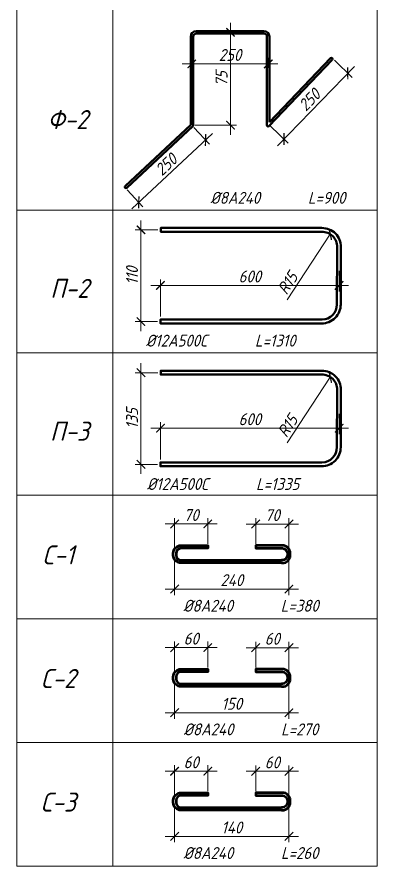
# Model space of a CAD drawing. Header units: millimetres. Extents: x 504091 to 2165846, y 135022 to 442887.
# Drawn here: x 1349165 to 1349921, y 209440 to 211223 of the extents above; entities that cross this region are included whole.
import ezdxf

# ---------------------------------------------------------------- set-up
doc = ezdxf.new("R2010")
doc.units = ezdxf.units.MM
doc.layers.get('Defpoints').update_dxf_attribs({"color": 255})
for name, color, linetype, lineweight in [('!_КР_Размеры', 7, 'Continuous', 9), ('Арматура 12', 26, 'Continuous', 50), ('КР_арматура 16', 224, 'Continuous', 50), ('КР_арматура 8', 232, 'Continuous', 50), ('Размеры (линейные)', 154, 'Continuous', 9), ('Размеры КР', 164, 'Continuous', 9)]:
    doc.layers.add(name, color=color, linetype=linetype, lineweight=lineweight)
doc.styles.add('GOST 2.304_new', font='isocpeur.ttf', dxfattribs={"width": 0.9, "oblique": 15})
doc.dimstyles.new('SPDS 1_10', dxfattribs={"dimscale": 10, "dimtxt": 2.5, "dimasz": 1.77, "dimexe": 1.25, "dimexo": 0.625, "dimtad": 1, "dimdec": 0, "dimrnd": 0.001, "dimtxsty": 'GOST 2.304_new', "dimblk": 'ARCHTICK', "dimcen": 2.5, "dimdle": 2, "dimclrt": 256, "dimadec": 0, "dimazin": 2, "dimtfac": 0.75, "dimtdec": 0, "dimtmove": 1, "dimatfit": 3, "dimfxl": 0, "dimtolj": 1, "dimlwd": 9, "dimlwe": 9, "dimarcsym": 0})

# ---------------------------------------------------------------- blocks, each defined once
blk = doc.blocks.new('_ArchTick')
at = {"color": 0, "linetype": 'ByBlock', "const_width": 0.15}
blk.add_lwpolyline([(-0.5, -0.5), (0.5, 0.5)], dxfattribs=at)
blk = doc.blocks.new('*D3279')
at = {"layer": 'Defpoints', "color": 0, "lineweight": 20, "ltscale": 100, "transparency": 16777216}
for p in [(1349601.4, 211190.6), (1349613.5, 211190.6), (1349532.4, 210995.7)]:
    blk.add_point(p, dxfattribs=at)
at = {"layer": 'Размеры (линейные)', "color": 0, "lineweight": 9, "ltscale": 100, "transparency": 16777216}
for p, q in [((1349613.5, 210975.7), (1349613.5, 211210.6)), ((1349607.6, 211190.6), (1349626, 211190.6)), ((1349538.7, 210995.7), (1349626, 210995.7))]:
    blk.add_line(p, q, dxfattribs=at)
at = {"layer": 'Размеры (линейные)', "color": 0, "lineweight": 9, "ltscale": 100, "transparency": 16777216, "xscale": 17.7, "yscale": 17.7, "zscale": 17.7}
for p, rotation in [((1349613.5, 211190.6), 90), ((1349613.5, 210995.7), 270)]:
    blk.add_blockref('_ArchTick', p, dxfattribs=dict(at, rotation=rotation))
at = {"layer": 'Размеры (линейные)', "ltscale": 100, "transparency": 16777216, "insert": (1349594.7, 211093.2), "char_height": 25, "attachment_point": 5, "rotation": 90, "style": 'GOST 2.304_new'}
blk.add_mtext('\\A1;75', dxfattribs=at)
blk = doc.blocks.new('*D3280')
at = {"layer": 'Defpoints', "color": 0, "lineweight": 20, "ltscale": 100, "transparency": 16777216}
for p in [(1349827, 211136.4), (1349859.6, 211104.8), (1349693.1, 210998.3)]:
    blk.add_point(p, dxfattribs=at)
at = {"layer": 'Размеры (линейные)', "color": 0, "lineweight": 9, "ltscale": 100, "transparency": 16777216}
for p, q in [((1349831.5, 211132), (1349868.6, 211096.1)), ((1349711.8, 210952.4), (1349873.5, 211119.1)), ((1349697.6, 210994), (1349734.7, 210958))]:
    blk.add_line(p, q, dxfattribs=at)
at = {"layer": 'Размеры (линейные)', "color": 0, "lineweight": 9, "ltscale": 100, "transparency": 16777216, "xscale": 17.7, "yscale": 17.7, "zscale": 17.7}
for p, rotation in [((1349859.6, 211104.8), 45.8853463330187), ((1349725.7, 210966.7), 225.8853463330187)]:
    blk.add_blockref('_ArchTick', p, dxfattribs=dict(at, rotation=rotation))
at = {"layer": 'Размеры (линейные)', "ltscale": 100, "transparency": 16777216, "insert": (1349779.2, 211048.8), "char_height": 25, "attachment_point": 5, "rotation": 45.8853, "style": 'GOST 2.304_new'}
blk.add_mtext('\\A1;250', dxfattribs=at)
blk = doc.blocks.new('*D3281')
at = {"layer": 'Defpoints', "color": 0, "lineweight": 20, "ltscale": 100, "transparency": 16777216}
for p in [(1349532.4, 210995.7), (1349561.2, 210964.9), (1349392, 210864.5)]:
    blk.add_point(p, dxfattribs=at)
at = {"layer": 'Размеры (линейные)', "color": 0, "lineweight": 9, "ltscale": 100, "transparency": 16777216}
for p, q in [((1349536.7, 210991.1), (1349569.7, 210955.8)), ((1349406.1, 210820), (1349575.8, 210978.6)), ((1349396.3, 210859.9), (1349429.3, 210824.5))]:
    blk.add_line(p, q, dxfattribs=at)
at = {"layer": 'Размеры (линейные)', "color": 0, "lineweight": 9, "ltscale": 100, "transparency": 16777216, "xscale": 17.7, "yscale": 17.7, "zscale": 17.7}
for p, rotation in [((1349561.2, 210964.9), 43.06238409189598), ((1349420.8, 210833.7), 223.062384091896)]:
    blk.add_blockref('_ArchTick', p, dxfattribs=dict(at, rotation=rotation))
at = {"layer": 'Размеры (линейные)', "ltscale": 100, "transparency": 16777216, "insert": (1349478.2, 210913), "char_height": 25, "attachment_point": 5, "rotation": 43.0624, "style": 'GOST 2.304_new'}
blk.add_mtext('\\A1;250', dxfattribs=at)
blk = doc.blocks.new('*D3282')
at = {"layer": 'Defpoints', "color": 0, "lineweight": 20, "ltscale": 100, "transparency": 16777216}
for p in [(1349692.8, 211124.4), (1349532.2, 211109.8), (1349692.8, 211109.8)]:
    blk.add_point(p, dxfattribs=at)
at = {"layer": 'Размеры (линейные)', "color": 0, "lineweight": 9, "ltscale": 100, "transparency": 16777216}
for p, q in [((1349532.2, 211116), (1349532.2, 211136.9)), ((1349692.8, 211116), (1349692.8, 211136.9)), ((1349512.2, 211124.4), (1349712.8, 211124.4))]:
    blk.add_line(p, q, dxfattribs=at)
at = {"layer": 'Размеры (линейные)', "color": 0, "lineweight": 9, "ltscale": 100, "transparency": 16777216, "xscale": 17.7, "yscale": 17.7, "zscale": 17.7, "rotation": 180}
blk.add_blockref('_ArchTick', (1349532.2, 211124.4), dxfattribs=at)
at = {"layer": 'Размеры (линейные)', "color": 0, "lineweight": 9, "ltscale": 100, "transparency": 16777216, "xscale": 17.7, "yscale": 17.7, "zscale": 17.7}
blk.add_blockref('_ArchTick', (1349692.8, 211124.4), dxfattribs=at)
at = {"layer": 'Размеры (линейные)', "ltscale": 100, "transparency": 16777216, "insert": (1349612.5, 211143.2), "char_height": 25, "attachment_point": 5, "style": 'GOST 2.304_new'}
blk.add_mtext('\\A1;250', dxfattribs=at)
blk = doc.blocks.new('*D3283')
at = {"layer": 'Defpoints', "color": 0, "lineweight": 20, "ltscale": 100, "transparency": 16777216}
for p in [(1349841.5, 210696.1), (1349841.5, 210659.4), (1349466.4, 210587.5)]:
    blk.add_point(p, dxfattribs=at)
at = {"layer": 'Размеры (линейные)', "color": 0, "lineweight": 9, "ltscale": 100, "transparency": 16777216}
for p, q in [((1349841.5, 210689.8), (1349841.5, 210646.9)), ((1349466.4, 210593.8), (1349466.4, 210671.9)), ((1349446.4, 210659.4), (1349861.5, 210659.4))]:
    blk.add_line(p, q, dxfattribs=at)
at = {"layer": 'Размеры (линейные)', "color": 0, "lineweight": 9, "ltscale": 100, "transparency": 16777216, "xscale": 17.7, "yscale": 17.7, "zscale": 17.7, "rotation": 180}
blk.add_blockref('_ArchTick', (1349466.4, 210659.4), dxfattribs=at)
at = {"layer": 'Размеры (линейные)', "color": 0, "lineweight": 9, "ltscale": 100, "transparency": 16777216, "xscale": 17.7, "yscale": 17.7, "zscale": 17.7}
blk.add_blockref('_ArchTick', (1349841.5, 210659.4), dxfattribs=at)
at = {"layer": 'Размеры (линейные)', "ltscale": 100, "transparency": 16777216, "insert": (1349654, 210678.2), "char_height": 25, "attachment_point": 5, "style": 'GOST 2.304_new'}
blk.add_mtext('\\A1;600', dxfattribs=at)
blk = doc.blocks.new('*D3284')
at = {"layer": 'Defpoints', "color": 0, "lineweight": 20, "ltscale": 100, "transparency": 16777216}
for p in [(1349466.9, 210776), (1349425.5, 210583.5), (1349466.4, 210583.5)]:
    blk.add_point(p, dxfattribs=at)
at = {"layer": 'Размеры (линейные)', "color": 0, "lineweight": 9, "ltscale": 100, "transparency": 16777216}
for p, q in [((1349425.5, 210796), (1349425.5, 210563.5)), ((1349460.7, 210776), (1349413, 210776)), ((1349460.2, 210583.5), (1349413, 210583.5))]:
    blk.add_line(p, q, dxfattribs=at)
at = {"layer": 'Размеры (линейные)', "color": 0, "lineweight": 9, "ltscale": 100, "transparency": 16777216, "xscale": 17.7, "yscale": 17.7, "zscale": 17.7}
for p, rotation in [((1349425.5, 210776), 90), ((1349425.5, 210583.5), 270)]:
    blk.add_blockref('_ArchTick', p, dxfattribs=dict(at, rotation=rotation))
at = {"layer": 'Размеры (линейные)', "ltscale": 100, "transparency": 16777216, "insert": (1349406.7, 210679.8), "char_height": 25, "attachment_point": 5, "rotation": 90, "style": 'GOST 2.304_new'}
blk.add_mtext('\\A1;110', dxfattribs=at)
blk = doc.blocks.new('*D3285')
at = {"layer": 'Defpoints', "color": 0, "lineweight": 20, "ltscale": 100, "transparency": 16777216}
for p in [(1349823, 210766.8), (1349805.4, 210740)]:
    blk.add_point(p, dxfattribs=at)
at = {"layer": 'Размеры (линейные)', "color": 0, "lineweight": 9, "ltscale": 100, "transparency": 16777216}
blk.add_line((1349732.7, 210628.8), (1349823, 210766.8), dxfattribs=at)
at = {"layer": 'Размеры (линейные)', "color": 0, "lineweight": 9, "ltscale": 100, "transparency": 16777216, "xscale": 17.7, "yscale": 17.7, "zscale": 17.7, "rotation": 56.8011656995156}
blk.add_blockref('_ArchTick', (1349823, 210766.8), dxfattribs=at)
at = {"layer": 'Размеры (линейные)', "ltscale": 100, "transparency": 16777216, "insert": (1349733.4, 210664.1), "char_height": 25, "attachment_point": 5, "rotation": 56.8012, "style": 'GOST 2.304_new'}
blk.add_mtext('\\A1;R15', dxfattribs=at)
blk = doc.blocks.new('*D3286')
at = {"layer": 'Defpoints', "color": 0, "lineweight": 20, "ltscale": 100, "transparency": 16777216}
for p in [(1349841.5, 210396.3), (1349841.5, 210359.7), (1349466.4, 210287.7)]:
    blk.add_point(p, dxfattribs=at)
at = {"layer": 'Размеры (линейные)', "color": 0, "lineweight": 9, "ltscale": 100, "transparency": 16777216}
for p, q in [((1349841.5, 210390.1), (1349841.5, 210347.2)), ((1349466.4, 210294), (1349466.4, 210372.2)), ((1349446.4, 210359.7), (1349861.5, 210359.7))]:
    blk.add_line(p, q, dxfattribs=at)
at = {"layer": 'Размеры (линейные)', "color": 0, "lineweight": 9, "ltscale": 100, "transparency": 16777216, "xscale": 17.7, "yscale": 17.7, "zscale": 17.7, "rotation": 180}
blk.add_blockref('_ArchTick', (1349466.4, 210359.7), dxfattribs=at)
at = {"layer": 'Размеры (линейные)', "color": 0, "lineweight": 9, "ltscale": 100, "transparency": 16777216, "xscale": 17.7, "yscale": 17.7, "zscale": 17.7}
blk.add_blockref('_ArchTick', (1349841.5, 210359.7), dxfattribs=at)
at = {"layer": 'Размеры (линейные)', "ltscale": 100, "transparency": 16777216, "insert": (1349654, 210378.4), "char_height": 25, "attachment_point": 5, "style": 'GOST 2.304_new'}
blk.add_mtext('\\A1;600', dxfattribs=at)
blk = doc.blocks.new('*D3287')
at = {"layer": 'Defpoints', "color": 0, "lineweight": 20, "ltscale": 100, "transparency": 16777216}
for p in [(1349466.9, 210476.2), (1349425.5, 210283.7), (1349466.4, 210283.7)]:
    blk.add_point(p, dxfattribs=at)
at = {"layer": 'Размеры (линейные)', "color": 0, "lineweight": 9, "ltscale": 100, "transparency": 16777216}
for p, q in [((1349425.5, 210496.2), (1349425.5, 210263.7)), ((1349460.7, 210476.2), (1349413, 210476.2)), ((1349460.2, 210283.7), (1349413, 210283.7))]:
    blk.add_line(p, q, dxfattribs=at)
at = {"layer": 'Размеры (линейные)', "color": 0, "lineweight": 9, "ltscale": 100, "transparency": 16777216, "xscale": 17.7, "yscale": 17.7, "zscale": 17.7}
for p, rotation in [((1349425.5, 210476.2), 90), ((1349425.5, 210283.7), 270)]:
    blk.add_blockref('_ArchTick', p, dxfattribs=dict(at, rotation=rotation))
at = {"layer": 'Размеры (линейные)', "ltscale": 100, "transparency": 16777216, "insert": (1349406.7, 210380), "char_height": 25, "attachment_point": 5, "rotation": 90, "style": 'GOST 2.304_new'}
blk.add_mtext('\\A1;135', dxfattribs=at)
blk = doc.blocks.new('*D3288')
at = {"layer": 'Defpoints', "color": 0, "lineweight": 20, "ltscale": 100, "transparency": 16777216}
for p in [(1349823, 210467), (1349805.4, 210440.2)]:
    blk.add_point(p, dxfattribs=at)
at = {"layer": 'Размеры (линейные)', "color": 0, "lineweight": 9, "ltscale": 100, "transparency": 16777216}
blk.add_line((1349732.7, 210329), (1349823, 210467), dxfattribs=at)
at = {"layer": 'Размеры (линейные)', "color": 0, "lineweight": 9, "ltscale": 100, "transparency": 16777216, "xscale": 17.7, "yscale": 17.7, "zscale": 17.7, "rotation": 56.80116569857689}
blk.add_blockref('_ArchTick', (1349823, 210467), dxfattribs=at)
at = {"layer": 'Размеры (линейные)', "ltscale": 100, "transparency": 16777216, "insert": (1349733.4, 210364.3), "char_height": 25, "attachment_point": 5, "rotation": 56.8012, "style": 'GOST 2.304_new'}
blk.add_mtext('\\A1;R15', dxfattribs=at)
blk = doc.blocks.new('*D3289')
at = {"layer": 'Defpoints', "color": 0, "lineweight": 20, "transparency": 16777216}
for p in [(1349736.2, 210158.4), (1349666.4, 210110.5), (1349736.2, 210095.5)]:
    blk.add_point(p, dxfattribs=at)
at = {"layer": 'Размеры КР', "color": 0, "lineweight": 9, "transparency": 16777216}
for p, q in [((1349666.4, 210116.7), (1349666.4, 210170.9)), ((1349736.2, 210101.8), (1349736.2, 210170.9)), ((1349646.4, 210158.4), (1349756.2, 210158.4))]:
    blk.add_line(p, q, dxfattribs=at)
at = {"layer": 'Размеры КР', "color": 0, "lineweight": 9, "transparency": 16777216, "xscale": 17.7, "yscale": 17.7, "zscale": 17.7, "rotation": 180}
blk.add_blockref('_ArchTick', (1349666.4, 210158.4), dxfattribs=at)
at = {"layer": 'Размеры КР', "color": 0, "lineweight": 9, "transparency": 16777216, "xscale": 17.7, "yscale": 17.7, "zscale": 17.7}
blk.add_blockref('_ArchTick', (1349736.2, 210158.4), dxfattribs=at)
at = {"layer": 'Размеры КР', "lineweight": 20, "transparency": 16777216, "insert": (1349701.3, 210177.1), "char_height": 25, "attachment_point": 5, "style": 'GOST 2.304_new'}
blk.add_mtext('\\A1;70', dxfattribs=at)
blk = doc.blocks.new('*D3290')
at = {"layer": 'Defpoints', "color": 0, "lineweight": 20, "transparency": 16777216}
for p in [(1349496.2, 210158.6), (1349496.2, 210095.2), (1349565.8, 210110.5)]:
    blk.add_point(p, dxfattribs=at)
at = {"layer": 'Размеры КР', "color": 0, "lineweight": 9, "transparency": 16777216}
for p, q in [((1349496.2, 210101.4), (1349496.2, 210171.1)), ((1349565.8, 210116.7), (1349565.8, 210171.1)), ((1349585.8, 210158.6), (1349476.2, 210158.6))]:
    blk.add_line(p, q, dxfattribs=at)
at = {"layer": 'Размеры КР', "color": 0, "lineweight": 9, "transparency": 16777216, "xscale": 17.7, "yscale": 17.7, "zscale": 17.7, "rotation": 180}
blk.add_blockref('_ArchTick', (1349496.2, 210158.6), dxfattribs=at)
at = {"layer": 'Размеры КР', "color": 0, "lineweight": 9, "transparency": 16777216, "xscale": 17.7, "yscale": 17.7, "zscale": 17.7}
blk.add_blockref('_ArchTick', (1349565.8, 210158.6), dxfattribs=at)
at = {"layer": 'Размеры КР', "lineweight": 20, "transparency": 16777216, "insert": (1349531, 210177.3), "char_height": 25, "attachment_point": 5, "style": 'GOST 2.304_new'}
blk.add_mtext('\\A1;70', dxfattribs=at)
blk = doc.blocks.new('*D3291')
at = {"layer": 'Defpoints', "color": 0, "lineweight": 20, "transparency": 16777216}
for p in [(1349496.2, 210095.2), (1349736.2, 210095.5), (1349736.2, 210021.9)]:
    blk.add_point(p, dxfattribs=at)
at = {"layer": 'Размеры КР', "color": 0, "lineweight": 9, "transparency": 16777216}
for p, q in [((1349496.2, 210088.9), (1349496.2, 210009.4)), ((1349736.2, 210089.3), (1349736.2, 210009.4)), ((1349476.2, 210021.9), (1349756.2, 210021.9))]:
    blk.add_line(p, q, dxfattribs=at)
at = {"layer": 'Размеры КР', "color": 0, "lineweight": 9, "transparency": 16777216, "xscale": 17.7, "yscale": 17.7, "zscale": 17.7, "rotation": 180}
blk.add_blockref('_ArchTick', (1349496.2, 210021.9), dxfattribs=at)
at = {"layer": 'Размеры КР', "color": 0, "lineweight": 9, "transparency": 16777216, "xscale": 17.7, "yscale": 17.7, "zscale": 17.7}
blk.add_blockref('_ArchTick', (1349736.2, 210021.9), dxfattribs=at)
at = {"layer": 'Размеры КР', "lineweight": 20, "transparency": 16777216, "insert": (1349616.2, 210040.6), "char_height": 25, "attachment_point": 5, "style": 'GOST 2.304_new'}
blk.add_mtext('\\A1;240', dxfattribs=at)
blk = doc.blocks.new('*D3292')
at = {"layer": 'Defpoints', "color": 0, "lineweight": 20, "transparency": 16777216}
for p in [(1349736.2, 209898.8), (1349666.4, 209850.9), (1349736.2, 209836)]:
    blk.add_point(p, dxfattribs=at)
at = {"layer": 'Размеры КР', "color": 0, "lineweight": 9, "transparency": 16777216}
for p, q in [((1349666.4, 209857.2), (1349666.4, 209911.3)), ((1349736.2, 209842.2), (1349736.2, 209911.3)), ((1349646.4, 209898.8), (1349756.2, 209898.8))]:
    blk.add_line(p, q, dxfattribs=at)
at = {"layer": 'Размеры КР', "color": 0, "lineweight": 9, "transparency": 16777216, "xscale": 17.7, "yscale": 17.7, "zscale": 17.7, "rotation": 180}
blk.add_blockref('_ArchTick', (1349666.4, 209898.8), dxfattribs=at)
at = {"layer": 'Размеры КР', "color": 0, "lineweight": 9, "transparency": 16777216, "xscale": 17.7, "yscale": 17.7, "zscale": 17.7}
blk.add_blockref('_ArchTick', (1349736.2, 209898.8), dxfattribs=at)
at = {"layer": 'Размеры КР', "lineweight": 20, "transparency": 16777216, "insert": (1349701.3, 209917.6), "char_height": 25, "attachment_point": 5, "style": 'GOST 2.304_new'}
blk.add_mtext('\\A1;60', dxfattribs=at)
blk = doc.blocks.new('*D3293')
at = {"layer": 'Defpoints', "color": 0, "lineweight": 20, "transparency": 16777216}
for p in [(1349496.2, 209899), (1349565.8, 209850.9), (1349496.2, 209835.6)]:
    blk.add_point(p, dxfattribs=at)
at = {"layer": 'Размеры КР', "color": 0, "lineweight": 9, "transparency": 16777216}
for p, q in [((1349496.2, 209841.9), (1349496.2, 209911.5)), ((1349565.8, 209857.2), (1349565.8, 209911.5)), ((1349585.8, 209899), (1349476.2, 209899))]:
    blk.add_line(p, q, dxfattribs=at)
at = {"layer": 'Размеры КР', "color": 0, "lineweight": 9, "transparency": 16777216, "xscale": 17.7, "yscale": 17.7, "zscale": 17.7, "rotation": 180}
blk.add_blockref('_ArchTick', (1349496.2, 209899), dxfattribs=at)
at = {"layer": 'Размеры КР', "color": 0, "lineweight": 9, "transparency": 16777216, "xscale": 17.7, "yscale": 17.7, "zscale": 17.7}
blk.add_blockref('_ArchTick', (1349565.8, 209899), dxfattribs=at)
at = {"layer": 'Размеры КР', "lineweight": 20, "transparency": 16777216, "insert": (1349531, 209917.8), "char_height": 25, "attachment_point": 5, "style": 'GOST 2.304_new'}
blk.add_mtext('\\A1;60', dxfattribs=at)
blk = doc.blocks.new('*D3294')
at = {"layer": 'Defpoints', "color": 0, "lineweight": 20, "transparency": 16777216}
for p in [(1349496.2, 209835.6), (1349736.2, 209836), (1349736.2, 209762.3)]:
    blk.add_point(p, dxfattribs=at)
at = {"layer": 'Размеры КР', "color": 0, "lineweight": 9, "transparency": 16777216}
for p, q in [((1349496.2, 209829.4), (1349496.2, 209749.8)), ((1349736.2, 209829.7), (1349736.2, 209749.8)), ((1349476.2, 209762.3), (1349756.2, 209762.3))]:
    blk.add_line(p, q, dxfattribs=at)
at = {"layer": 'Размеры КР', "color": 0, "lineweight": 9, "transparency": 16777216, "xscale": 17.7, "yscale": 17.7, "zscale": 17.7, "rotation": 180}
blk.add_blockref('_ArchTick', (1349496.2, 209762.3), dxfattribs=at)
at = {"layer": 'Размеры КР', "color": 0, "lineweight": 9, "transparency": 16777216, "xscale": 17.7, "yscale": 17.7, "zscale": 17.7}
blk.add_blockref('_ArchTick', (1349736.2, 209762.3), dxfattribs=at)
at = {"layer": 'Размеры КР', "lineweight": 20, "transparency": 16777216, "insert": (1349616.2, 209781.1), "char_height": 25, "attachment_point": 5, "style": 'GOST 2.304_new'}
blk.add_mtext('\\A1;150', dxfattribs=at)
blk = doc.blocks.new('*D3295')
at = {"layer": 'Defpoints', "color": 0, "lineweight": 20, "transparency": 16777216}
for p in [(1349736.2, 209639.3), (1349666.4, 209591.4), (1349736.2, 209576.4)]:
    blk.add_point(p, dxfattribs=at)
at = {"layer": 'Размеры КР', "color": 0, "lineweight": 9, "transparency": 16777216}
for p, q in [((1349666.4, 209597.6), (1349666.4, 209651.8)), ((1349736.2, 209582.7), (1349736.2, 209651.8)), ((1349646.4, 209639.3), (1349756.2, 209639.3))]:
    blk.add_line(p, q, dxfattribs=at)
at = {"layer": 'Размеры КР', "color": 0, "lineweight": 9, "transparency": 16777216, "xscale": 17.7, "yscale": 17.7, "zscale": 17.7, "rotation": 180}
blk.add_blockref('_ArchTick', (1349666.4, 209639.3), dxfattribs=at)
at = {"layer": 'Размеры КР', "color": 0, "lineweight": 9, "transparency": 16777216, "xscale": 17.7, "yscale": 17.7, "zscale": 17.7}
blk.add_blockref('_ArchTick', (1349736.2, 209639.3), dxfattribs=at)
at = {"layer": 'Размеры КР', "lineweight": 20, "transparency": 16777216, "insert": (1349701.3, 209658.1), "char_height": 25, "attachment_point": 5, "style": 'GOST 2.304_new'}
blk.add_mtext('\\A1;60', dxfattribs=at)
blk = doc.blocks.new('*D3296')
at = {"layer": 'Defpoints', "color": 0, "lineweight": 20, "transparency": 16777216}
for p in [(1349496.2, 209639.5), (1349565.8, 209591.4), (1349496.2, 209576.1)]:
    blk.add_point(p, dxfattribs=at)
at = {"layer": 'Размеры КР', "color": 0, "lineweight": 9, "transparency": 16777216}
for p, q in [((1349496.2, 209582.3), (1349496.2, 209652)), ((1349565.8, 209597.6), (1349565.8, 209652)), ((1349585.8, 209639.5), (1349476.2, 209639.5))]:
    blk.add_line(p, q, dxfattribs=at)
at = {"layer": 'Размеры КР', "color": 0, "lineweight": 9, "transparency": 16777216, "xscale": 17.7, "yscale": 17.7, "zscale": 17.7, "rotation": 180}
blk.add_blockref('_ArchTick', (1349496.2, 209639.5), dxfattribs=at)
at = {"layer": 'Размеры КР', "color": 0, "lineweight": 9, "transparency": 16777216, "xscale": 17.7, "yscale": 17.7, "zscale": 17.7}
blk.add_blockref('_ArchTick', (1349565.8, 209639.5), dxfattribs=at)
at = {"layer": 'Размеры КР', "lineweight": 20, "transparency": 16777216, "insert": (1349531, 209658.2), "char_height": 25, "attachment_point": 5, "style": 'GOST 2.304_new'}
blk.add_mtext('\\A1;60', dxfattribs=at)
blk = doc.blocks.new('*D3297')
at = {"layer": 'Defpoints', "color": 0, "lineweight": 20, "transparency": 16777216}
for p in [(1349496.2, 209576.1), (1349736.2, 209576.4), (1349736.2, 209502.8)]:
    blk.add_point(p, dxfattribs=at)
at = {"layer": 'Размеры КР', "color": 0, "lineweight": 9, "transparency": 16777216}
for p, q in [((1349496.2, 209569.8), (1349496.2, 209490.3)), ((1349736.2, 209570.2), (1349736.2, 209490.3)), ((1349476.2, 209502.8), (1349756.2, 209502.8))]:
    blk.add_line(p, q, dxfattribs=at)
at = {"layer": 'Размеры КР', "color": 0, "lineweight": 9, "transparency": 16777216, "xscale": 17.7, "yscale": 17.7, "zscale": 17.7, "rotation": 180}
blk.add_blockref('_ArchTick', (1349496.2, 209502.8), dxfattribs=at)
at = {"layer": 'Размеры КР', "color": 0, "lineweight": 9, "transparency": 16777216, "xscale": 17.7, "yscale": 17.7, "zscale": 17.7}
blk.add_blockref('_ArchTick', (1349736.2, 209502.8), dxfattribs=at)
at = {"layer": 'Размеры КР', "lineweight": 20, "transparency": 16777216, "insert": (1349616.2, 209521.5), "char_height": 25, "attachment_point": 5, "style": 'GOST 2.304_new'}
blk.add_mtext('\\A1;140', dxfattribs=at)

msp = doc.modelspace()

# ---------------------------------------------------------------- linework, layer by layer
at = {"color": 244, "lineweight": 18}
for p, q in [((1349165.1676, 216152.3267, -0.0032), (1349165.1676, 209440.4872, 0.0288)), ((1349921.0775, 209440.4872, 0.0294), (1349921.0775, 216152.3267, -0.0033)), ((1349165.1676, 210817.6768, -0.0101), (1349921.0775, 210817.6768, -0.0101)), ((1349165.1676, 210817.6768, -0.0101), (1349921.0775, 210817.6768, -0.0101)), ((1349165.1676, 210517.8958, -0.0008), (1349921.0775, 210517.8958, -0.0008)), ((1349165.1676, 210219.1195, 0.0086), (1349921.0775, 210219.1195, 0.0086)), ((1349165.1676, 210219.1195, 0.0086), (1349921.0775, 210219.1195, 0.0086)), ((1349165.1676, 209959.5754, 0.0271), (1349921.0775, 209959.5754, 0.0271)), ((1349165.1676, 209700.0313, 0.0456), (1349921.0775, 209700.0313, 0.0456)), ((1349165.1676, 209440.4872, 0.0641), (1349921.0775, 209440.4872, 0.0641))]:
    msp.add_line(p, q, dxfattribs=at)
at = {"color": 244, "lineweight": 13, "elevation": -0.0032}
msp.add_lwpolyline([(1349366.1379, 215985.961), (1349366.1379, 209440.4872)], dxfattribs=at)
at = {"layer": 'Арматура 12', "lineweight": 53, "ltscale": 20}
for p, q in [((1349511.6175, 210082.6347, 0.0212), (1349720.6175, 210082.6347, 0.0212)), ((1349720.6175, 210076.6347, 0.0212), (1349511.6175, 210076.6347, 0.0212)), ((1349511.6175, 209823.0906, 0.0397), (1349720.6175, 209823.0906, 0.0397)), ((1349720.6175, 209817.0906, 0.0397), (1349511.6175, 209817.0906, 0.0397)), ((1349511.6175, 209563.5465, 0.0582), (1349720.6175, 209563.5465, 0.0582)), ((1349720.6175, 209557.5465, 0.0582), (1349511.6175, 209557.5465, 0.0582))]:
    msp.add_line(p, q, dxfattribs=at)
for points, elevation in [([(1349511.6175, 210076.6347), (1349509.8613, 210076.6347, -0.414213562), (1349493.3613, 210093.1347), (1349493.3613, 210096.98, -0.414213562), (1349509.8613, 210113.48), (1349565.7912, 210113.48), (1349565.7912, 210107.48), (1349509.8613, 210107.48, 0.414213562), (1349499.3613, 210096.98), (1349499.3613, 210093.1347, 0.414213562), (1349509.8613, 210082.6347), (1349511.6175, 210082.6347)], 0.0212), ([(1349720.6175, 210076.6347), (1349722.3736, 210076.6347, 0.414213562), (1349738.8736, 210093.1347), (1349738.8736, 210096.98, 0.414213562), (1349722.3736, 210113.48), (1349666.4437, 210113.48), (1349666.4437, 210107.48), (1349722.3736, 210107.48, -0.414213562), (1349732.8736, 210096.98), (1349732.8736, 210093.1347, -0.414213562), (1349722.3736, 210082.6347), (1349720.6175, 210082.6347)], 0.0212), ([(1349511.6175, 209817.0906), (1349509.8613, 209817.0906, -0.414213562), (1349493.3613, 209833.5906), (1349493.3613, 209837.4359, -0.414213562), (1349509.8613, 209853.9359), (1349565.7912, 209853.9359), (1349565.7912, 209847.9359), (1349509.8613, 209847.9359, 0.414213562), (1349499.3613, 209837.4359), (1349499.3613, 209833.5906, 0.414213562), (1349509.8613, 209823.0906), (1349511.6175, 209823.0906)], 0.0397), ([(1349720.6175, 209817.0906), (1349722.3736, 209817.0906, 0.414213562), (1349738.8736, 209833.5906), (1349738.8736, 209837.4359, 0.414213562), (1349722.3736, 209853.9359), (1349666.4437, 209853.9359), (1349666.4437, 209847.9359), (1349722.3736, 209847.9359, -0.414213562), (1349732.8736, 209837.4359), (1349732.8736, 209833.5906, -0.414213562), (1349722.3736, 209823.0906), (1349720.6175, 209823.0906)], 0.0397), ([(1349511.6175, 209557.5465), (1349509.8613, 209557.5465, -0.414213562), (1349493.3613, 209574.0465), (1349493.3613, 209577.8918, -0.414213562), (1349509.8613, 209594.3918), (1349565.7912, 209594.3918), (1349565.7912, 209588.3918), (1349509.8613, 209588.3918, 0.414213562), (1349499.3613, 209577.8918), (1349499.3613, 209574.0465, 0.414213562), (1349509.8613, 209563.5465), (1349511.6175, 209563.5465)], 0.0582), ([(1349720.6175, 209557.5465), (1349722.3736, 209557.5465, 0.414213562), (1349738.8736, 209574.0465), (1349738.8736, 209577.8918, 0.414213562), (1349722.3736, 209594.3918), (1349666.4437, 209594.3918), (1349666.4437, 209588.3918), (1349722.3736, 209588.3918, -0.414213562), (1349732.8736, 209577.8918), (1349732.8736, 209574.0465, -0.414213562), (1349722.3736, 209563.5465), (1349720.6175, 209563.5465)], 0.0582)]:
    msp.add_lwpolyline(points, format="xyb", dxfattribs=dict(at, elevation=elevation))
at = {"layer": 'КР_арматура 16'}
for points, elevation in [([(1349804.7468, 210579.5243, 0.415597767), (1349844.9418, 210619.5253), (1349845.4417, 210739.9188, 0.414695627), (1349805.4424, 210779.9853), (1349466.9463, 210779.9916), (1349466.9461, 210771.9916), (1349805.1345, 210771.9853, -0.416995829), (1349837.4418, 210739.9853), (1349836.9418, 210619.5254, -0.409119684), (1349805.4987, 210587.5308), (1349466.4412, 210587.5308), (1349466.4411, 210579.5306), (1349805.1278, 210579.5243)], -0.0163), ([(1349804.7468, 210279.7433, 0.415597767), (1349844.9418, 210319.7443), (1349845.4417, 210440.1378, 0.414695627), (1349805.4424, 210480.2043), (1349466.9463, 210480.2107), (1349466.9461, 210472.2107), (1349805.1345, 210472.2044, -0.416995829), (1349837.4418, 210440.2043), (1349836.9418, 210319.7445, -0.409119684), (1349805.4987, 210287.7499), (1349466.4412, 210287.7499), (1349466.4411, 210279.7496), (1349805.1278, 210279.7433)], -0.0069)]:
    msp.add_lwpolyline(points, format="xyb", dxfattribs=dict(at, elevation=elevation))
at = {"layer": 'КР_арматура 8', "ltscale": 100}
for p, q in [((1349683.5216, 211193.3483, -0.0163), (1349541.4416, 211193.3483, -0.0163)), ((1349683.5216, 211188.2283, -0.0163), (1349541.4416, 211188.2283, -0.0163))]:
    msp.add_line(p, q, dxfattribs=at)
at = {"layer": 'КР_арматура 8'}
for p, q in [((1349529.9216, 211181.8283, -0.0163), (1349529.8845, 210996.7459, -0.0163)), ((1349535.0416, 211181.8283, -0.0163), (1349535.0042, 210995.1989, -0.0163)), ((1349689.9216, 211181.8283, -0.0163), (1349689.8842, 210995.6382, -0.0163)), ((1349695.0416, 211181.8283, -0.0163), (1349695.0053, 211001.8513, -0.0163)), ((1349694.2609, 210993.8345, -0.0163), (1349827.0489, 211132.8124, -0.0163)), ((1349695.0053, 211001.8513, -0.0163), (1349823.4155, 211136.4197, -0.0163)), ((1349529.8845, 210996.7459, -0.0163), (1349391.9862, 210867.9553, -0.0163)), ((1349534.2912, 210993.8558, -0.0163), (1349395.481, 210864.2135, -0.0163))]:
    msp.add_line(p, q, dxfattribs=at)
at = {"layer": 'КР_арматура 8', "ltscale": 100}
for centre, radius, start, end in [((1349541.4416, 211181.8283, -0.0163), 11.52, 90, 180), ((1349541.4416, 211181.8283, -0.0163), 6.4, 90, 180), ((1349683.5216, 211181.8283, -0.0163), 11.52, 0, 90), ((1349683.5216, 211181.8283, -0.0163), 6.4, 0, 90), ((1349692.4442, 210995.6382, -0.0163), 2.56, 179.9796382, 315.2085977)]:
    msp.add_arc(centre, radius, start, end, dxfattribs=at)
at = {"layer": 'КР_арматура 8'}
for centre, radius, start, end in [((1349825.189, 211134.5725, -0.0163), 2.5607, 316.5804055, 133.8320507), ((1349532.43, 210995.7046, -0.0163), 2.6234, 310.8972639, 348.8868543), ((1349393.8604, 210866.2028, -0.0163), 2.5659, 136.920932, 309.1671613)]:
    msp.add_arc(centre, radius, start, end, dxfattribs=at)

# ---------------------------------------------------------------- texts
at = {"layer": '!_КР_Размеры', "width": 1105.24052, "attachment_point": 5, "style": 'GOST 2.304_new'}
for s, insert, char_height in [('Ф-2', (1349271.5087, 211007.6191, -0.014), 40), ('%%C8А240       L=900', (1349713.006, 210843.2605, -0.0163), 25), ('П-2', (1349275.5047, 210653.1679, -0.0118), 40), ('%%C12А500С       L=1310', (1349592.9741, 210543.4287, -0.0179), 25), ('П-3', (1349275.5047, 210353.387, -0.0024), 40), ('%%C12А500С       L=1335', (1349598.0091, 210242.3979, -0.0148), 25), ('С-1', (1349251.9417, 210093.727, -0.0054), 40), ('%%C8А240       L=380', (1349656.3876, 209986.8465, 0.0225), 25), ('С-2', (1349251.9417, 209834.1829, 0.0131), 40), ('%%C8А240       L=270', (1349656.3876, 209727.3024, 0.0409), 25), ('С-3', (1349251.9417, 209574.6388, 0.0316), 40), ('%%C8А240       L=260', (1349656.3876, 209467.7583, 0.0594), 25)]:
    msp.add_mtext(s, dxfattribs=dict(at, insert=insert, char_height=char_height))

# ---------------------------------------------------------------- dimensions: what is measured, and where the dimension line sits
at = {"layer": 'Размеры (линейные)', "ltscale": 100}
for base, p1, p2, text, picture, middle in [((1349613.4573, 211190.6486, -0.0163), (1349532.4115, 210995.7234, -0.0163), (1349601.3875, 211190.6486, -0.0163), '75', '*D3279', (1349594.7073, 211093.186, -0.0163)), ((1349425.4588, 210583.5307, -0.0163), (1349466.9462, 210775.9916, -0.0163), (1349466.4411, 210583.5307, -0.0163), '110', '*D3284', (1349406.7088, 210679.7612, -0.0163)), ((1349425.4588, 210283.7498, -0.0069), (1349466.9462, 210476.2107, -0.0069), (1349466.4411, 210283.7498, -0.0069), '135', '*D3287', (1349406.7088, 210379.9802, -0.0069))]:
    dim = msp.add_linear_dim(base=base, p1=p1, p2=p2, angle=90, text=text, dimstyle='SPDS 1_10', dxfattribs=at)
    dim.commit()
    dim.dimension.update_dxf_attribs({"geometry": picture, "text_midpoint": middle})
for base, p1, p2, text, picture, middle in [((1349692.7695, 211124.4104, -0.0163), (1349532.1678, 211109.761, -0.0163), (1349692.7695, 211109.761, -0.0163), '250', '*D3282', (1349612.4686, 211143.1604, -0.0163)), ((1349841.4843, 210659.4462, -0.0163), (1349466.4412, 210587.5308, -0.0163), (1349841.4843, 210696.099, -0.0163), '600', '*D3283', (1349653.9628, 210678.1962, -0.0163)), ((1349841.4843, 210359.6653, -0.0069), (1349466.4412, 210287.7499, -0.0069), (1349841.4843, 210396.318, -0.0069), '600', '*D3286', (1349653.9628, 210378.4153, -0.0069))]:
    dim = msp.add_linear_dim(base=base, p1=p1, p2=p2, text=text, dimstyle='SPDS 1_10', dxfattribs=at)
    dim.commit()
    dim.dimension.update_dxf_attribs({"geometry": picture, "text_midpoint": middle})
for p1, p2, distance, picture, middle in [((1349693.1449, 210998.3104, -0.0163), (1349827.0076, 211136.3753, -0.0163), -45.3802, '*D3280', (1349779.1954, 211048.8056, -0.0163)), ((1349391.9852, 210864.4514, -0.0163), (1349532.43, 210995.7046, -0.0163), -42.1308, '*D3281', (1349478.1719, 210912.9958, -0.0163))]:
    dim = msp.add_aligned_dim(p1=p1, p2=p2, distance=distance, text='250', dimstyle='SPDS 1_10', dxfattribs=at)
    dim.commit()
    dim.dimension.update_dxf_attribs({"geometry": picture, "text_midpoint": middle})
for center, mpoint, picture, middle in [((1349805.4393, 210739.9843, -0.0163), (1349822.9621, 210766.7632, -0.0163), '*D3285', (1349749.0441, 210653.7995, -0.0163)), ((1349805.4393, 210440.2033, -0.0069), (1349822.9621, 210466.9822, -0.0069), '*D3288', (1349749.0441, 210354.0186, -0.0069))]:
    dim = msp.add_radius_dim(center=center, mpoint=mpoint, text='R15', dimstyle='SPDS 1_10', dxfattribs=at)
    dim.commit()
    dim.dimension.update_dxf_attribs({"geometry": picture, "text_midpoint": middle, "dimtype": 164})
at = {"layer": 'Размеры КР', "lineweight": 20}
for base, p1, p2, picture, middle in [((1349496.1615, 210158.5845, 0.0212), (1349565.7912, 210110.48, 0.0212), (1349496.1615, 210095.1729, 0.0212), '*D3290', (1349530.9764, 210177.3345, 0.0212)), ((1349736.213, 210158.3902, 0.0212), (1349666.4437, 210110.48, 0.0212), (1349736.213, 210095.5172, 0.0212), '*D3289', (1349701.3284, 210177.1402, 0.0212)), ((1349736.213, 210021.8517, 0.0212), (1349496.1615, 210095.1729, 0.0212), (1349736.213, 210095.5172, 0.0212), '*D3291', (1349616.1873, 210040.6017, 0.0212))]:
    dim = msp.add_linear_dim(base=base, p1=p1, p2=p2, dimstyle='SPDS 1_10', dxfattribs=at)
    dim.commit()
    dim.dimension.update_dxf_attribs({"geometry": picture, "text_midpoint": middle})
for base, p1, p2, text, picture, middle in [((1349496.1615, 209899.0404, 0.0397), (1349565.7912, 209850.9359, 0.0397), (1349496.1615, 209835.6288, 0.0397), '60', '*D3293', (1349530.9764, 209917.7904, 0.0397)), ((1349736.213, 209898.8461, 0.0397), (1349666.4437, 209850.9359, 0.0397), (1349736.213, 209835.9731, 0.0397), '60', '*D3292', (1349701.3284, 209917.5961, 0.0397)), ((1349736.213, 209762.3076, 0.0397), (1349496.1615, 209835.6288, 0.0397), (1349736.213, 209835.9731, 0.0397), '150', '*D3294', (1349616.1873, 209781.0576, 0.0397)), ((1349496.1615, 209639.4963, 0.0582), (1349565.7912, 209591.3918, 0.0582), (1349496.1615, 209576.0847, 0.0582), '60', '*D3296', (1349530.9764, 209658.2463, 0.0582)), ((1349736.213, 209639.302, 0.0582), (1349666.4437, 209591.3918, 0.0582), (1349736.213, 209576.429, 0.0582), '60', '*D3295', (1349701.3284, 209658.052, 0.0582)), ((1349736.213, 209502.7635, 0.0582), (1349496.1615, 209576.0847, 0.0582), (1349736.213, 209576.429, 0.0582), '140', '*D3297', (1349616.1873, 209521.5135, 0.0582))]:
    dim = msp.add_linear_dim(base=base, p1=p1, p2=p2, text=text, dimstyle='SPDS 1_10', dxfattribs=at)
    dim.commit()
    dim.dimension.update_dxf_attribs({"geometry": picture, "text_midpoint": middle})

doc.saveas('drawing.dxf')
